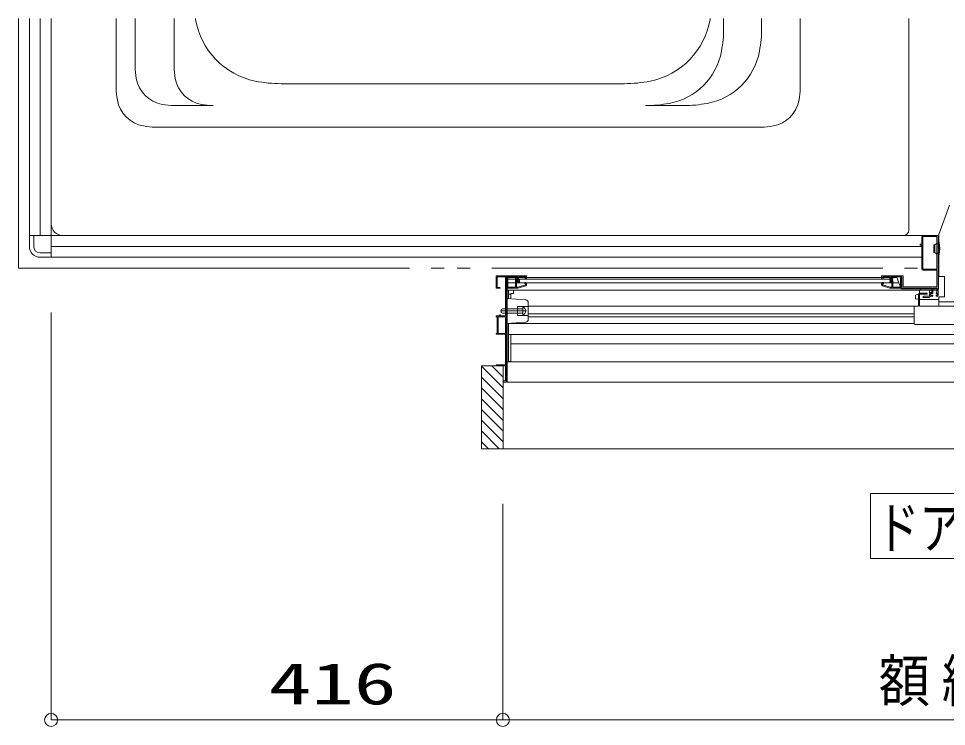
# Model space of a CAD drawing. Units: millimetres on the paper. Extents: x -305 to 305, y -152 to 152.
# Drawn here: x -244.93 to -202.2, y -105.05 to -72.43 of the extents above; entities that cross this region are included whole.
import ezdxf
from ezdxf.enums import TextEntityAlignment as Align

# ---------------------------------------------------------------- set-up
doc = ezdxf.new("R2010")
doc.units = ezdxf.units.MM
doc.linetypes.add('LONG_DOUBLE_CHAIN', pattern=[21.8, 18, -1, 0.6, -0.6, 0.6, -1])
doc.layers.add('0-0_0', color=7, linetype='Continuous', lineweight=9)
doc.layers.add('0-1_VIEW0001', color=7, linetype='Continuous', lineweight=9)
doc.styles.add('ＭＳ ゴシック', font='')
doc.styles.get('ＭＳ ゴシック').set_extended_font_data('MS Gothic')

# ---------------------------------------------------------------- blocks, each defined once
blk = doc.blocks.new('_ORIGIN')
at = {"layer": '0-0_0'}
blk.add_line((0, 0), (-1, 0), dxfattribs=at)
blk.add_circle((0, 0), 0.5, dxfattribs=at)

msp = doc.modelspace()

# ---------------------------------------------------------------- linework, layer by layer
at = {"layer": '0-1_VIEW0001', "linetype": 'LONG_DOUBLE_CHAIN'}
for p, q in [((-244.934, -72.426), (-244.934, -83.926)), ((-244.934, -83.926), (-203.334, -83.926))]:
    msp.add_line(p, q, dxfattribs=at)
at = {"layer": '0-1_VIEW0001'}
for p, q in [((-244.434, -72.426), (-244.434, -82.426)), ((-243.934, -82.426), (-243.934, -72.426)), ((-243.434, -83.426), (-243.434, -72.426)), ((-243.434, -81.877), (-243.434, -72.427)), ((-240.434, -75.629), (-240.434, -72.427)), ((-239.565, -72.427), (-239.565, -74.638)), ((-237.765, -72.427), (-237.765, -74.638)), ((-212.46, -72.427), (-212.46, -72.84)), ((-210.71, -72.427), (-210.71, -72.84)), ((-208.934, -72.427), (-208.934, -75.629)), ((-203.934, -72.427), (-203.934, -82.177)), ((-232.837, -75.427), (-217.032, -75.427)), ((-235.968, -76.435), (-237.767, -76.435)), ((-216.056, -76.435), (-214.306, -76.435)), ((-238.637, -77.427), (-210.732, -77.427)), ((-202.543, -82.375), (-202.061, -81.025)), ((-244.434, -82.426), (-244.034, -82.426)), ((-244.434, -82.426), (-244.434, -82.926)), ((-244.234, -82.426), (-244.234, -82.926)), ((-242.884, -82.427), (-204.184, -82.427)), ((-203.334, -82.811), (-203.334, -82.476)), ((-203.284, -82.426), (-202.599, -82.426)), ((-203.274, -82.471), (-202.649, -82.471)), ((-203.274, -82.471), (-202.649, -82.471)), ((-202.584, -82.441), (-202.584, -85.176)), ((-202.549, -84.315), (-202.549, -82.409)), ((-203.409, -82.856), (-203.409, -82.836)), ((-203.399, -82.826), (-203.349, -82.826)), ((-203.349, -82.866), (-203.399, -82.866)), ((-203.334, -83.976), (-203.334, -82.881)), ((-203.289, -83.966), (-203.289, -82.486)), ((-203.289, -83.966), (-203.289, -82.486)), ((-202.784, -82.851), (-202.734, -82.851)), ((-202.784, -83.201), (-202.784, -82.851)), ((-202.734, -82.851), (-202.656, -82.792)), ((-202.734, -82.851), (-202.734, -83.201)), ((-202.634, -82.486), (-202.634, -83.966)), ((-202.634, -82.486), (-202.634, -83.966)), ((-202.599, -82.809), (-202.618, -82.809)), ((-202.584, -82.726), (-202.564, -82.726)), ((-243.934, -83.226), (-243.434, -83.226)), ((-203.334, -82.926), (-243.434, -82.926)), ((-243.434, -83.426), (-243.434, -83.026)), ((-202.784, -83.201), (-202.734, -83.201)), ((-202.734, -83.201), (-202.656, -83.261)), ((-202.599, -83.244), (-202.618, -83.244)), ((-202.584, -83.326), (-202.564, -83.326)), ((-243.934, -83.426), (-243.434, -83.426)), ((-243.434, -83.426), (-203.334, -83.426)), ((-203.334, -83.426), (-243.434, -83.426)), ((-202.644, -84.026), (-203.284, -84.026)), ((-202.649, -83.981), (-203.274, -83.981)), ((-202.649, -83.981), (-203.274, -83.981)), ((-202.644, -84.791), (-202.644, -84.026)), ((-222.934, -84.292), (-222.934, -84.852)), ((-221.559, -84.277), (-222.919, -84.277)), ((-222.444, -84.806), (-222.444, -84.425)), ((-222.434, -84.357), (-222.434, -89.177)), ((-204.484, -84.357), (-222.434, -84.357)), ((-222.434, -84.437), (-204.809, -84.437)), ((-204.392, -84.597), (-222.434, -84.597)), ((-222.399, -84.391), (-222.399, -84.806)), ((-222.049, -84.405), (-222.049, -84.376)), ((-222.049, -84.806), (-222.049, -84.489)), ((-222.028, -84.447), (-222.047, -84.412)), ((-222.045, -84.478), (-222.031, -84.464)), ((-222.034, -84.361), (-222.033, -84.361)), ((-222.02, -84.369), (-221.979, -84.442)), ((-221.979, -84.476), (-222, -84.497)), ((-221.989, -84.487), (-221.989, -84.503)), ((-221.959, -84.446), (-221.982, -84.469)), ((-221.982, -84.528), (-221.961, -84.564)), ((-221.974, -84.462), (-221.974, -84.465)), ((-221.915, -84.554), (-221.942, -84.509)), ((-221.94, -84.577), (-221.928, -84.577)), ((-221.939, -84.49), (-221.914, -84.465)), ((-221.859, -84.437), (-221.859, -84.597)), ((-221.624, -84.604), (-221.624, -84.601)), ((-221.584, -84.651), (-221.62, -84.614)), ((-221.609, -84.412), (-221.609, -84.437)), ((-221.609, -84.586), (-221.59, -84.586)), ((-221.594, -84.437), (-221.549, -84.437)), ((-221.584, -84.332), (-221.584, -84.387)), ((-221.58, -84.591), (-221.539, -84.632)), ((-221.534, -84.437), (-221.534, -84.302)), ((-205.184, -84.421), (-205.184, -84.301)), ((-205.139, -84.591), (-205.18, -84.632)), ((-205.124, -84.436), (-205.169, -84.436)), ((-205.159, -84.276), (-204.224, -84.276)), ((-205.135, -84.651), (-205.099, -84.614)), ((-205.134, -84.341), (-205.134, -84.386)), ((-205.109, -84.586), (-205.128, -84.586)), ((-204.819, -84.331), (-205.124, -84.331)), ((-205.109, -84.411), (-205.109, -84.421)), ((-205.094, -84.604), (-205.094, -84.601)), ((-204.809, -84.454), (-204.809, -84.341)), ((-204.779, -84.49), (-204.805, -84.464)), ((-204.803, -84.554), (-204.777, -84.508)), ((-204.779, -84.576), (-204.79, -84.576)), ((-204.764, -84.341), (-204.764, -84.435)), ((-204.76, -84.446), (-204.737, -84.469)), ((-204.736, -84.528), (-204.757, -84.564)), ((-204.269, -84.331), (-204.754, -84.331)), ((-204.744, -84.462), (-204.744, -84.465)), ((-204.74, -84.476), (-204.719, -84.497)), ((-204.699, -84.369), (-204.739, -84.442)), ((-204.729, -84.487), (-204.729, -84.503)), ((-204.714, -84.508), (-204.714, -84.791)), ((-204.69, -84.447), (-204.671, -84.412)), ((-204.674, -84.478), (-204.688, -84.464)), ((-204.684, -84.361), (-204.685, -84.361)), ((-204.669, -84.405), (-204.669, -84.376)), ((-204.669, -84.791), (-204.669, -84.489)), ((-204.484, -84.357), (-204.284, -84.876)), ((-204.319, -84.391), (-204.319, -84.791)), ((-204.274, -84.79), (-204.274, -84.425)), ((-204.259, -84.836), (-204.259, -84.341)), ((-204.199, -84.301), (-204.199, -84.791)), ((-202.549, -84.315), (-202.284, -84.315)), ((-222.934, -84.852), (-222.774, -84.852)), ((-222.759, -84.837), (-222.759, -84.827)), ((-222.459, -84.806), (-222.444, -84.806)), ((-222.459, -84.836), (-222.459, -84.816)), ((-222.434, -84.937), (-202.609, -84.937)), ((-222.399, -84.806), (-222.049, -84.806)), ((-222.364, -85.334), (-222.364, -84.937)), ((-222.139, -84.937), (-222.139, -85.097)), ((-221.579, -84.682), (-221.579, -84.661)), ((-221.534, -84.643), (-221.534, -84.69)), ((-205.184, -84.643), (-205.184, -84.69)), ((-205.149, -84.737), (-204.799, -84.847)), ((-205.139, -84.682), (-205.139, -84.661)), ((-204.785, -84.804), (-205.129, -84.697)), ((-204.729, -84.806), (-204.769, -84.806)), ((-204.769, -84.851), (-204.274, -84.851)), ((-204.334, -84.806), (-204.654, -84.806)), ((-202.559, -84.876), (-204.284, -84.876)), ((-204.259, -84.836), (-204.259, -84.816)), ((-202.879, -84.851), (-204.244, -84.851)), ((-204.199, -84.791), (-202.644, -84.791)), ((-203.434, -85.676), (-203.434, -84.937)), ((-203.384, -84.876), (-203.384, -84.937)), ((-202.984, -84.936), (-202.984, -85.086)), ((-202.879, -85.041), (-202.879, -84.851)), ((-202.634, -84.851), (-202.634, -85.051)), ((-202.609, -84.876), (-202.609, -84.937)), ((-222.459, -85.327), (-221.575, -85.393)), ((-222.264, -85.122), (-222.364, -85.122)), ((-222.264, -85.102), (-222.264, -85.341)), ((-222.139, -85.097), (-222.257, -85.097)), ((-203.597, -85.34), (-203.624, -85.334)), ((-203.597, -85.163), (-203.524, -85.149)), ((-203.524, -85.354), (-203.597, -85.34)), ((-203.524, -85.149), (-203.499, -85.144)), ((-203.499, -85.359), (-203.524, -85.354)), ((-203.499, -85.144), (-203.434, -85.144)), ((-203.499, -85.359), (-203.434, -85.359)), ((-203.484, -85.676), (-203.484, -85.126)), ((-203.434, -85.076), (-203.099, -85.076)), ((-203.434, -85.377), (-202.549, -85.377)), ((-203.099, -85.126), (-203.419, -85.126)), ((-203.277, -85.248), (-203.242, -85.228)), ((-202.994, -85.276), (-203.269, -85.276)), ((-203.235, -85.226), (-202.999, -85.226)), ((-203.084, -85.091), (-203.084, -85.111)), ((-202.984, -85.211), (-202.984, -85.066)), ((-202.969, -85.051), (-202.889, -85.051)), ((-202.934, -85.111), (-202.934, -85.166)), ((-202.844, -85.226), (-202.931, -85.226)), ((-202.844, -85.101), (-202.924, -85.101)), ((-202.924, -85.176), (-202.844, -85.176)), ((-202.829, -85.191), (-202.829, -85.211)), ((-202.679, -85.086), (-202.679, -85.076)), ((-202.679, -85.211), (-202.679, -85.191)), ((-202.664, -85.061), (-202.644, -85.061)), ((-202.634, -85.101), (-202.664, -85.101)), ((-202.664, -85.176), (-202.634, -85.176)), ((-202.634, -85.226), (-202.664, -85.226)), ((-202.624, -85.166), (-202.624, -85.111)), ((-202.549, -85.252), (-202.549, -85.676)), ((-221.779, -85.802), (-222.639, -85.802)), ((-221.959, -86.102), (-221.959, -85.702)), ((-221.459, -85.702), (-221.959, -85.702)), ((-221.779, -85.802), (-221.739, -85.809)), ((-221.709, -86.081), (-221.709, -85.722)), ((-221.46, -85.677), (-203.484, -85.677)), ((-221.459, -86.286), (-221.459, -85.518)), ((-203.684, -86.486), (-203.684, -85.677)), ((-203.434, -85.676), (-183.359, -85.676)), ((-243.434, -85.966), (-243.434, -104.746)), ((-222.839, -86.172), (-222.839, -86.932)), ((-222.509, -86.172), (-222.839, -86.172)), ((-221.534, -85.902), (-222.734, -85.902)), ((-222.709, -85.967), (-222.639, -86.002)), ((-221.779, -86.002), (-222.639, -86.002)), ((-222.509, -86.172), (-222.509, -86.932)), ((-221.459, -86.102), (-221.959, -86.102)), ((-221.779, -86.002), (-221.739, -85.994)), ((-221.459, -86.034), (-203.684, -86.034)), ((-203.684, -86.174), (-221.459, -86.174)), ((-222.459, -86.477), (-221.575, -86.41)), ((-222.364, -88.207), (-222.364, -86.472)), ((-203.684, -86.482), (-222.364, -86.482)), ((-203.643, -86.526), (-184.059, -86.526)), ((-222.934, -86.932), (-222.934, -86.977)), ((-222.884, -86.932), (-222.934, -86.932)), ((-222.934, -86.977), (-222.509, -86.977)), ((-222.839, -86.932), (-222.509, -86.932)), ((-222.364, -86.992), (-185.309, -86.992)), ((-185.309, -87.422), (-222.264, -87.422)), ((-223.609, -92.247), (-223.609, -88.426)), ((-222.509, -88.426), (-223.609, -88.426)), ((-222.609, -89.446), (-223.609, -88.446)), ((-222.609, -88.946), (-223.129, -88.426)), ((-222.609, -92.247), (-222.609, -88.426)), ((-222.434, -88.237), (-166.155, -88.237)), ((-222.609, -89.946), (-223.609, -88.947)), ((-222.609, -89.142), (-222.609, -89.162)), ((-222.434, -89.177), (-167.33, -89.177)), ((-222.609, -90.447), (-223.609, -89.447)), ((-222.609, -90.947), (-223.609, -89.946)), ((-222.609, -91.441), (-223.609, -90.441)), ((-222.609, -91.936), (-223.609, -90.936)), ((-222.794, -92.247), (-223.609, -91.431)), ((-223.289, -92.247), (-223.609, -91.926)), ((-223.609, -92.247), (-163.134, -92.247)), ((-205.696, -97.309), (-205.696, -94.309)), ((-205.696, -94.309), (-181.696, -94.309)), ((-222.629, -94.787), (-222.629, -104.746)), ((-222.629, -94.787), (-222.629, -104.746)), ((-205.696, -97.309), (-181.696, -97.309)), ((-223.229, -104.746), (-242.834, -104.746)), ((-164.734, -104.746), (-222.029, -104.746))]:
    msp.add_line(p, q, dxfattribs=at)
at = {"layer": '0-1_VIEW0001', "color": 5}
msp.add_line((-166.356, -85.477), (-202.549, -85.477), dxfattribs=at)
at = {"layer": '0-1_VIEW0001'}
for points in [[(-203.284, -82.426), (-244.434, -82.426), (-244.434, -72.426)], [(-203.334, -82.476), (-203.32, -82.441), (-203.284, -82.426)], [(-202.599, -82.426), (-202.589, -82.431), (-202.584, -82.441)], [(-202.549, -82.426), (-202.559, -82.426), (-202.559, -84.876)], [(-203.409, -82.836), (-203.406, -82.829), (-203.399, -82.826)], [(-203.399, -82.866), (-203.406, -82.863), (-203.409, -82.856)], [(-203.349, -82.826), (-203.339, -82.822), (-203.334, -82.811)], [(-203.334, -82.881), (-203.339, -82.871), (-203.349, -82.866)], [(-203.284, -84.026), (-203.32, -84.012), (-203.334, -83.976)], [(-222.919, -84.277), (-222.93, -84.281), (-222.934, -84.292)], [(-222.774, -84.812), (-222.889, -84.812), (-222.889, -84.332)], [(-222.889, -84.332), (-222.509, -84.332), (-222.509, -86.127), (-222.734, -86.127), (-222.734, -86.077)], [(-222.609, -89.177), (-222.459, -89.177), (-222.459, -84.332), (-221.954, -84.332), (-221.954, -84.435)], [(-222.449, -84.414), (-222.441, -84.364), (-222.399, -84.391)], [(-222.444, -84.425), (-222.446, -84.419), (-222.449, -84.414)], [(-222.049, -84.376), (-222.045, -84.366), (-222.034, -84.361)], [(-222.047, -84.412), (-222.049, -84.409), (-222.049, -84.405)], [(-222.049, -84.489), (-222.048, -84.483), (-222.045, -84.478)], [(-222.033, -84.361), (-222.025, -84.363), (-222.02, -84.369)], [(-222.031, -84.464), (-222.027, -84.456), (-222.028, -84.447)], [(-222, -84.497), (-222.003, -84.502), (-222.004, -84.508)], [(-222.004, -84.508), (-222.004, -84.806), (-221.941, -84.806), (-221.59, -84.697)], [(-221.982, -84.469), (-221.987, -84.477), (-221.989, -84.487)], [(-221.989, -84.503), (-221.988, -84.516), (-221.982, -84.528)], [(-221.979, -84.442), (-221.976, -84.452), (-221.974, -84.462)], [(-221.974, -84.465), (-221.975, -84.471), (-221.979, -84.476)], [(-221.961, -84.564), (-221.952, -84.573), (-221.94, -84.577)], [(-221.954, -84.435), (-221.955, -84.441), (-221.959, -84.446)], [(-221.942, -84.509), (-221.944, -84.499), (-221.939, -84.49)], [(-221.928, -84.577), (-221.915, -84.569), (-221.915, -84.554)], [(-221.914, -84.465), (-221.91, -84.46), (-221.909, -84.454)], [(-221.909, -84.454), (-221.909, -84.332), (-221.584, -84.332)], [(-221.624, -84.601), (-221.62, -84.591), (-221.609, -84.586)], [(-221.62, -84.614), (-221.623, -84.61), (-221.624, -84.604)], [(-221.584, -84.387), (-221.587, -84.394), (-221.594, -84.397), (-221.605, -84.401), (-221.609, -84.412)], [(-221.59, -84.586), (-221.585, -84.587), (-221.58, -84.591)], [(-221.534, -84.302), (-221.542, -84.284), (-221.559, -84.277)], [(-205.184, -84.301), (-205.177, -84.284), (-205.159, -84.276)], [(-205.169, -84.436), (-205.18, -84.432), (-205.184, -84.421)], [(-205.128, -84.586), (-205.134, -84.587), (-205.139, -84.591)], [(-205.124, -84.331), (-205.131, -84.334), (-205.134, -84.341)], [(-205.134, -84.386), (-205.131, -84.393), (-205.124, -84.396), (-205.114, -84.401), (-205.109, -84.411)], [(-205.109, -84.421), (-205.114, -84.432), (-205.124, -84.436)], [(-205.094, -84.601), (-205.099, -84.591), (-205.109, -84.586)], [(-205.099, -84.614), (-205.095, -84.61), (-205.094, -84.604)], [(-204.809, -84.341), (-204.812, -84.334), (-204.819, -84.331)], [(-204.805, -84.464), (-204.808, -84.46), (-204.809, -84.454)], [(-204.79, -84.576), (-204.803, -84.569), (-204.803, -84.554)], [(-204.777, -84.508), (-204.775, -84.499), (-204.779, -84.49)], [(-204.757, -84.564), (-204.766, -84.573), (-204.779, -84.576)], [(-204.754, -84.331), (-204.761, -84.334), (-204.764, -84.341)], [(-204.764, -84.435), (-204.763, -84.441), (-204.76, -84.446)], [(-204.739, -84.442), (-204.743, -84.452), (-204.744, -84.462)], [(-204.744, -84.465), (-204.743, -84.471), (-204.74, -84.476)], [(-204.737, -84.469), (-204.731, -84.477), (-204.729, -84.487)], [(-204.729, -84.503), (-204.731, -84.516), (-204.736, -84.528)], [(-204.719, -84.497), (-204.715, -84.502), (-204.714, -84.508)], [(-204.685, -84.361), (-204.693, -84.363), (-204.699, -84.369)], [(-204.688, -84.464), (-204.692, -84.456), (-204.69, -84.447)], [(-204.669, -84.376), (-204.674, -84.366), (-204.684, -84.361)], [(-204.669, -84.489), (-204.67, -84.483), (-204.674, -84.478)], [(-204.671, -84.412), (-204.67, -84.409), (-204.669, -84.405)], [(-204.269, -84.414), (-204.277, -84.364), (-204.319, -84.391)], [(-204.274, -84.425), (-204.273, -84.419), (-204.269, -84.414)], [(-204.259, -84.341), (-204.262, -84.334), (-204.269, -84.331)], [(-204.224, -84.276), (-204.207, -84.284), (-204.199, -84.301)], [(-202.549, -85.252), (-202.284, -85.252), (-202.284, -84.315)], [(-222.759, -84.827), (-222.764, -84.816), (-222.774, -84.812)], [(-222.774, -84.852), (-222.764, -84.847), (-222.759, -84.837)], [(-221.569, -84.737), (-221.934, -84.851), (-222.459, -84.851)], [(-221.59, -84.697), (-221.582, -84.691), (-221.579, -84.682)], [(-221.579, -84.661), (-221.58, -84.655), (-221.584, -84.651)], [(-221.534, -84.69), (-221.544, -84.719), (-221.569, -84.737)], [(-221.539, -84.632), (-221.535, -84.637), (-221.534, -84.643)], [(-205.18, -84.632), (-205.183, -84.637), (-205.184, -84.643)], [(-205.184, -84.69), (-205.175, -84.719), (-205.149, -84.737)], [(-205.139, -84.661), (-205.138, -84.655), (-205.135, -84.651)], [(-205.129, -84.697), (-205.136, -84.691), (-205.139, -84.682)], [(-204.799, -84.847), (-204.784, -84.85), (-204.769, -84.851)], [(-204.769, -84.806), (-204.777, -84.806), (-204.785, -84.804)], [(-204.714, -84.791), (-204.719, -84.802), (-204.729, -84.806)], [(-204.654, -84.806), (-204.665, -84.802), (-204.669, -84.791)], [(-204.319, -84.791), (-204.324, -84.802), (-204.334, -84.806)], [(-204.259, -84.816), (-204.261, -84.809), (-204.267, -84.803), (-204.272, -84.798), (-204.274, -84.79)], [(-204.274, -84.851), (-204.264, -84.847), (-204.259, -84.836)], [(-204.244, -84.851), (-204.255, -84.847), (-204.259, -84.836)], [(-202.889, -85.051), (-202.882, -85.048), (-202.879, -85.041)], [(-202.634, -84.851), (-202.829, -84.851), (-202.829, -85.086)], [(-222.264, -85.102), (-222.264, -85.1), (-222.263, -85.099), (-222.26, -85.097), (-222.258, -85.097), (-222.257, -85.097)], [(-203.597, -85.163), (-203.624, -85.169), (-203.624, -85.334)], [(-203.269, -85.276), (-203.284, -85.265), (-203.277, -85.248)], [(-203.242, -85.228), (-203.238, -85.227), (-203.235, -85.226)], [(-202.999, -85.226), (-202.989, -85.222), (-202.984, -85.211)], [(-202.931, -85.226), (-202.94, -85.23), (-202.946, -85.238), (-202.963, -85.266), (-202.994, -85.276)], [(-202.984, -85.066), (-202.98, -85.056), (-202.969, -85.051)], [(-202.924, -85.101), (-202.931, -85.104), (-202.934, -85.111)], [(-202.934, -85.166), (-202.931, -85.173), (-202.924, -85.176)], [(-202.829, -85.086), (-202.834, -85.097), (-202.844, -85.101)], [(-202.844, -85.176), (-202.834, -85.181), (-202.829, -85.191)], [(-202.829, -85.211), (-202.834, -85.222), (-202.844, -85.226)], [(-202.679, -85.076), (-202.675, -85.066), (-202.664, -85.061)], [(-202.664, -85.101), (-202.675, -85.097), (-202.679, -85.086)], [(-202.679, -85.191), (-202.675, -85.181), (-202.664, -85.176)], [(-202.664, -85.226), (-202.675, -85.222), (-202.679, -85.211)], [(-202.644, -85.061), (-202.637, -85.058), (-202.634, -85.051)], [(-202.624, -85.111), (-202.627, -85.104), (-202.634, -85.101)], [(-202.634, -85.176), (-202.627, -85.173), (-202.624, -85.166)], [(-202.584, -85.176), (-202.599, -85.212), (-202.634, -85.226)], [(-222.639, -85.802), (-222.709, -85.837), (-222.709, -85.967)], [(-222.779, -86.127), (-222.934, -86.127), (-222.934, -86.172)], [(-222.934, -86.172), (-222.884, -86.172), (-222.884, -86.932)], [(-222.734, -86.077), (-222.779, -86.077), (-222.779, -86.127)], [(-222.509, -86.977), (-222.509, -88.382), (-222.934, -88.382), (-222.934, -88.426)], [(-222.264, -86.992), (-222.264, -88.222), (-222.349, -88.222)], [(-222.509, -88.426), (-222.509, -89.127), (-222.609, -89.127)]]:
    msp.add_lwpolyline(points, dxfattribs=at)
for centre, radius, start, end in [((-229.884, -71.287), 7, 189.3711, 189.6963), ((-233.334, -71.877), 3.5, 189.6963, 258.5217), ((-216.534, -71.877), 3.5, 281.4783, 350.3037), ((-219.984, -71.287), 7, 350.2391, 350.6289), ((-218.46, -72.84), 6, 349.5247, 0), ((-216.71, -72.84), 6, 349.5247, 0), ((-215.51, -73.385), 3, 280.4753, 349.5247), ((-213.76, -73.385), 3, 280.4753, 349.5247), ((-236.565, -74.638), 3, 180, 190.4753), ((-234.765, -74.638), 3, 180, 190.4753), ((-238.04, -74.91), 1.5, 190.4753, 259.5247), ((-236.24, -74.91), 1.5, 190.4753, 259.5247), ((-237.434, -75.629), 3, 180, 190.4753), ((-232.837, -69.427), 6, 258.5217, 270), ((-217.032, -69.427), 6, 270, 281.4783), ((-211.934, -75.629), 3, 349.5247, 0), ((-238.909, -75.902), 1.5, 190.4753, 259.5247), ((-237.767, -73.435), 3, 259.5247, 270), ((-235.968, -73.435), 3, 259.5247, 270), ((-216.056, -70.435), 6, 270, 280.4753), ((-214.306, -70.435), 6, 270, 280.4753), ((-210.459, -75.902), 1.5, 280.4753, 349.5247), ((-238.637, -74.427), 3, 259.5247, 270), ((-210.732, -74.427), 3, 270, 280.4753), ((-242.884, -81.877), 0.55, 180, 270), ((-204.184, -82.177), 0.25, 270, 0), ((-203.274, -82.486), 0.015, 90, 180), ((-203.274, -82.486), 0.015, 90, 180), ((-202.649, -82.486), 0.015, 0, 90), ((-202.649, -82.486), 0.015, 0, 90), ((-202.449, -82.409), 0.1, 160.3462, 180), ((-202.647, -82.804), 0.015, 19.4712, 127.1608), ((-202.618, -82.794), 0.015, 199.4712, 270), ((-202.599, -82.794), 0.015, 270, 0), ((-202.564, -82.751), 0.025, 12.424, 90), ((-203.812, -83.026), 1.303, 347.576, 12.424), ((-243.934, -82.926), 0.5, 180, 270), ((-243.934, -82.926), 0.3, 180, 270), ((-202.647, -83.249), 0.015, 232.8391, 340.5288), ((-202.618, -83.259), 0.015, 90, 160.5288), ((-202.599, -83.259), 0.015, 0, 90), ((-202.564, -83.301), 0.025, 270, 347.576), ((-203.274, -83.966), 0.015, 180, 270), ((-203.274, -83.966), 0.015, 180, 270), ((-202.649, -83.966), 0.015, 270, 0), ((-202.649, -83.966), 0.015, 270, 0), ((-221.584, -85.518), 0.125, 0, 85.7108), ((-203.434, -85.126), 0.05, 90, 180), ((-203.419, -85.141), 0.015, 90, 180), ((-203.099, -85.091), 0.015, 0, 90), ((-203.099, -85.111), 0.015, 270, 0), ((-221.734, -85.784), 0.025, 259.909, 0), ((-221.702, -85.722), 0.0077, 62.719, 180), ((-221.794, -85.902), 0.21, 297.281, 62.719), ((-221.734, -86.019), 0.025, 0, 100.091), ((-221.702, -86.081), 0.0077, 180, 297.281), ((-221.584, -86.286), 0.125, 274.2892, 0), ((-203.644, -86.486), 0.04, 180, 270), ((-222.349, -88.207), 0.015, 180, 270)]:
    msp.add_arc(centre, radius, start, end, dxfattribs=at)

# ---------------------------------------------------------------- block references
at = {"layer": '0-1_VIEW0001', "xscale": 0.6, "yscale": 0.6, "rotation": 180}
for p in [(-243.434, -104.746), (-222.629, -104.746)]:
    msp.add_blockref('_ORIGIN', p, dxfattribs=at)
at = {"layer": '0-1_VIEW0001', "xscale": 0.6, "yscale": 0.6}
msp.add_blockref('_ORIGIN', (-222.629, -104.746), dxfattribs=at)

# ---------------------------------------------------------------- texts
at = {"layer": '0-1_VIEW0001', "style": 'ＭＳ ゴシック'}
for s, width, p in [('ドア位置ＡＲ\u3000１００移動', 0.75, (-205.411, -97.429)), ('額', 0.9, (-205.319, -104.48)), ('縁', 0.9, (-202.411, -104.48)), ('416', 1.5, (-233.409, -104.607))]:
    msp.add_text(s, height=1.921, dxfattribs=dict(at, width=width)).set_placement(p, align=Align.BOTTOM_LEFT)

doc.saveas('drawing.dxf')
